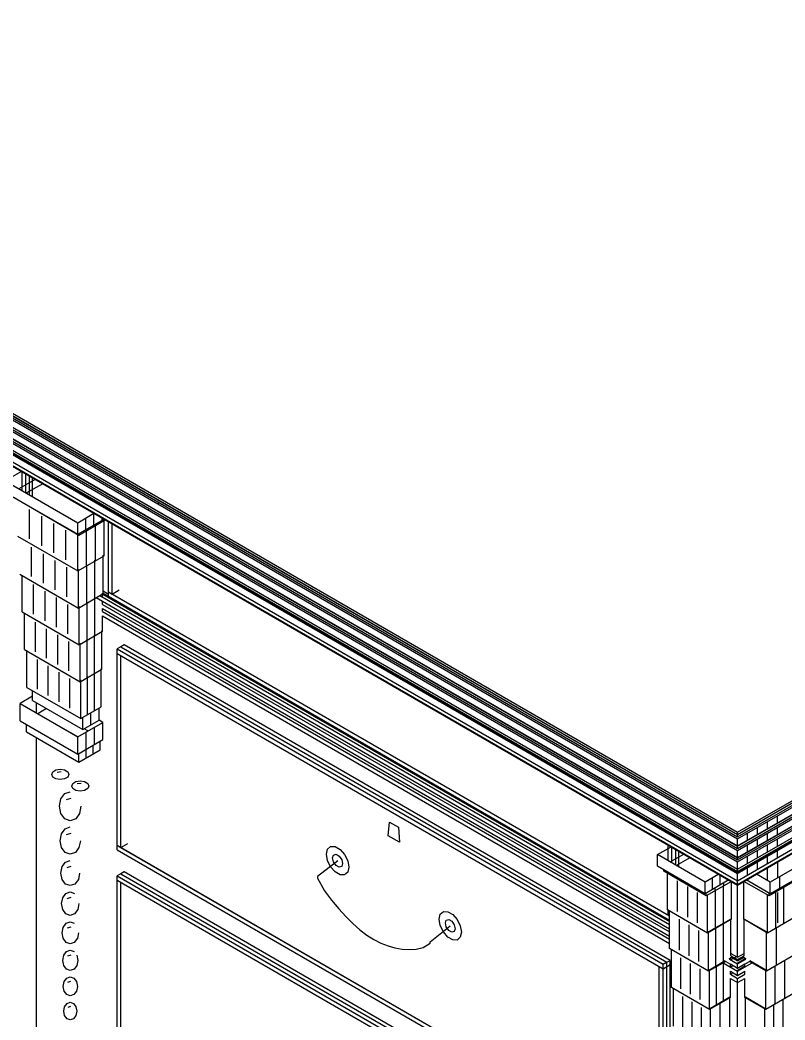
# Model space of a CAD drawing. Header units: inches. Extents: x 0.3 to 16.2, y 0.3 to 11.4.
# Drawn here: x 5.116 to 6.604, y 5.756 to 7.7 of the extents above; entities that cross this region are included whole.
import ezdxf

# ---------------------------------------------------------------- set-up
doc = ezdxf.new("R2010")
doc.units = ezdxf.units.IN
doc.header["$LTSCALE"] = 0.009843
doc.header["$MEASUREMENT"] = 0
doc.layers.add('GEOMETRY', color=7, linetype='Continuous')

msp = doc.modelspace()

# ---------------------------------------------------------------- linework, layer by layer
at = {"layer": 'GEOMETRY'}
for p, q in [((0.9449, 9.3224), (6.5122, 6.1079)), ((0.9449, 9.3224), (6.5122, 6.1079)), ((0.9516, 9.3264), (6.5122, 6.1161)), ((0.9516, 9.3264), (6.5122, 6.1161)), ((0.9516, 9.3224), (6.5122, 6.1118)), ((0.9524, 9.3307), (6.5122, 6.1209)), ((0.9524, 9.3307), (6.5122, 6.1209)), ((0.9524, 9.3264), (6.5122, 6.1165)), ((0.9449, 9.3083), (6.5122, 6.0941)), ((0.9449, 9.3), (6.5122, 6.0854)), ((0.9449, 9.3), (6.5122, 6.0854)), ((0.9516, 9.3039), (6.5122, 6.0937)), ((0.9516, 9.3039), (6.5122, 6.0937)), ((0.9516, 9.3039), (6.5122, 6.0937)), ((0.9516, 9.3), (6.5122, 6.0894)), ((0.9449, 9.2858), (6.5122, 6.0717)), ((0.9449, 9.2772), (6.5122, 6.063)), ((0.9449, 9.2772), (6.5122, 6.063)), ((0.9516, 9.2815), (6.5122, 6.0713)), ((0.9516, 9.2815), (6.5122, 6.0713)), ((0.9516, 9.2815), (6.5122, 6.0713)), ((0.9516, 9.2772), (6.5122, 6.0669)), ((0.9449, 9.2634), (6.5122, 6.0488)), ((0.9449, 9.2547), (6.5122, 6.0406)), ((0.9449, 9.2547), (6.5122, 6.0406)), ((0.9516, 9.2591), (6.5122, 6.0488)), ((0.9516, 9.2591), (6.5122, 6.0488)), ((0.9516, 9.2591), (6.5122, 6.0488)), ((0.9516, 9.2547), (6.5122, 6.0445)), ((0.9449, 9.2409), (6.5122, 6.0264)), ((0.9516, 9.2366), (6.5122, 6.0264)), ((0.9571, 9.2268), (6.5122, 6.0193)), ((0.9693, 9.2181), (6.5122, 6.0181)), ((1.0327, 9.2071), (6.5122, 6.0433)), ((1.0327, 9.2071), (6.5122, 6.0433)), ((1.0618, 9.1957), (6.5122, 6.0488)), ((1.0618, 9.1957), (6.5122, 6.0488)), ((6.5122, 6.1209), (8.4217, 7.2232)), ((6.5122, 6.1209), (8.4217, 7.2232)), ((6.5122, 6.1165), (8.4217, 7.2189)), ((6.5122, 6.1161), (8.422, 7.2189)), ((6.5122, 6.1161), (8.422, 7.2189)), ((6.5122, 6.1118), (8.422, 7.2146)), ((6.5122, 6.1079), (8.4287, 7.2146)), ((6.5122, 6.1079), (8.4287, 7.2146)), ((6.5122, 6.0941), (8.4287, 7.2004)), ((6.5122, 6.0937), (8.422, 7.1965)), ((6.5122, 6.0937), (8.422, 7.1965)), ((6.5122, 6.0937), (8.422, 7.1965)), ((6.5122, 6.0894), (8.422, 7.1921)), ((6.5122, 6.0854), (8.4287, 7.1921)), ((6.5122, 6.0854), (8.4287, 7.1921)), ((6.5122, 6.0717), (8.4287, 7.178)), ((6.5122, 6.0713), (8.422, 7.174)), ((6.5122, 6.0713), (8.422, 7.174)), ((6.5122, 6.0713), (8.422, 7.174)), ((6.5122, 6.0669), (8.422, 7.1697)), ((6.5122, 6.063), (8.4287, 7.1697)), ((6.5122, 6.063), (8.4287, 7.1697)), ((6.5122, 6.0488), (8.4287, 7.1555)), ((6.5122, 6.0488), (8.422, 7.1512)), ((6.5122, 6.0488), (8.422, 7.1512)), ((6.5122, 6.0488), (8.422, 7.1512)), ((6.5122, 6.0445), (8.422, 7.1472)), ((6.5122, 6.0406), (8.4287, 7.1472)), ((6.5122, 6.0406), (8.4287, 7.1472)), ((6.5122, 6.0264), (8.4287, 7.1331)), ((6.5122, 6.0264), (8.422, 7.1287)), ((6.5122, 6.0193), (8.4165, 7.1189)), ((6.5122, 6.0181), (8.4043, 7.1106)), ((6.5122, 6.0433), (8.3413, 7.0992)), ((6.5122, 6.0433), (8.3413, 7.0992)), ((6.5122, 6.0488), (8.3118, 7.0882)), ((6.5122, 6.0488), (8.3118, 7.0882)), ((5.1193, 6.8224), (5.0874, 6.8039)), ((5.1461, 6.8067), (5.1142, 6.7886)), ((5.1205, 6.785), (5.1205, 6.8228)), ((5.1276, 6.7807), (5.1276, 6.8189)), ((5.135, 6.7768), (5.135, 6.8134)), ((5.1409, 6.7732), (5.1409, 6.8098)), ((5.1409, 6.7732), (5.1409, 6.8098)), ((5.0874, 6.8039), (5.2287, 6.7224)), ((5.0874, 6.8039), (5.2287, 6.7224)), ((5.1606, 6.7984), (5.1287, 6.7803)), ((5.0874, 6.7815), (5.2287, 6.7)), ((5.1047, 6.7717), (5.2311, 6.6984)), ((5.135, 6.6909), (5.135, 6.7484)), ((5.3685, 6.7496), (5.365, 6.7476)), ((5.3882, 6.761), (5.3846, 6.7591)), ((5.3917, 6.7634), (5.3917, 6.763)), ((5.1587, 6.6776), (5.1587, 6.735)), ((5.2287, 6.7224), (5.2602, 6.7409)), ((5.2287, 6.7224), (5.2602, 6.7409)), ((5.2287, 6.7), (5.2799, 6.7295)), ((5.2311, 6.6984), (5.2823, 6.728)), ((5.2445, 6.7091), (5.2445, 6.7315)), ((5.2602, 6.7181), (5.2602, 6.7409)), ((5.2764, 6.7276), (5.2764, 6.7315)), ((5.3492, 6.7386), (5.3457, 6.7366)), ((5.1819, 6.6642), (5.1819, 6.7213)), ((5.2055, 6.6504), (5.2055, 6.7079)), ((5.2287, 6.7), (5.2287, 6.7224)), ((5.2492, 6.7091), (5.2492, 6.7118)), ((5.263, 6.6484), (5.263, 6.7169)), ((5.2669, 6.7193), (5.2669, 6.722)), ((5.2799, 6.6583), (5.2799, 6.7268)), ((5.2886, 6.5882), (5.2886, 6.726)), ((5.2957, 6.5839), (5.2957, 6.7217)), ((5.2957, 6.5925), (5.2957, 6.7205)), ((5.1118, 6.6961), (5.2287, 6.6287)), ((5.2287, 6.6287), (5.2287, 6.7)), ((5.2311, 6.6984), (5.2311, 6.7016)), ((5.2457, 6.6386), (5.2457, 6.7071)), ((5.139, 6.6181), (5.139, 6.6752)), ((5.1618, 6.6047), (5.1618, 6.6622)), ((5.2287, 6.6287), (5.2799, 6.6583)), ((5.2622, 6.5756), (5.2622, 6.6496)), ((5.2783, 6.5846), (5.2783, 6.6591)), ((5.1846, 6.5917), (5.1846, 6.6488)), ((5.2075, 6.5783), (5.2075, 6.6358)), ((5.2287, 6.6319), (5.2303, 6.6311)), ((5.2287, 6.6319), (5.2303, 6.6311)), ((5.2303, 6.5567), (5.2303, 6.6311)), ((5.2465, 6.5661), (5.2465, 6.6406)), ((5.1161, 6.6228), (5.2303, 6.5567)), ((5.1205, 6.5492), (5.1205, 6.6201)), ((5.1429, 6.5449), (5.1429, 6.6024)), ((5.2957, 6.5839), (5.3091, 6.5917)), ((5.165, 6.5319), (5.165, 6.5894)), ((5.1874, 6.5193), (5.1874, 6.5768)), ((5.2303, 6.5567), (5.2783, 6.5846)), ((5.2618, 6.5028), (5.2618, 6.5768)), ((5.2646, 6.5768), (6.3795, 5.9327)), ((5.2717, 6.5811), (6.3795, 5.9413)), ((5.2717, 6.5811), (6.3795, 5.9413)), ((5.2768, 6.578), (5.2768, 6.5854)), ((5.2768, 6.5839), (6.3795, 5.9469)), ((5.2783, 6.5898), (5.2886, 6.5839)), ((5.2783, 6.5854), (6.3795, 5.9496)), ((5.2783, 6.5854), (6.3795, 5.9496)), ((5.2886, 6.5882), (6.3795, 5.9583)), ((5.2886, 6.5882), (6.3795, 5.9583)), ((5.2886, 6.5882), (5.2957, 6.5839)), ((5.2886, 6.5799), (5.2886, 6.5882)), ((5.2886, 6.5799), (6.3795, 5.9496)), ((5.2957, 6.5839), (6.3795, 5.9583)), ((5.2094, 6.5063), (5.2094, 6.5638)), ((5.2303, 6.5602), (5.2315, 6.5594)), ((5.2303, 6.5602), (5.2315, 6.5594)), ((5.2315, 6.485), (5.2315, 6.5594)), ((5.2469, 6.4937), (5.2469, 6.5681)), ((5.2768, 6.5697), (6.3795, 5.9327)), ((5.2768, 6.5638), (5.2768, 6.5697)), ((5.2768, 6.5638), (6.3795, 5.9272)), ((5.2768, 6.5638), (6.3795, 5.9272)), ((5.2768, 6.5555), (6.3795, 5.9189)), ((5.2768, 6.5555), (6.3795, 5.9189)), ((5.2768, 6.55), (5.2768, 6.5555)), ((5.1205, 6.5492), (5.2315, 6.485)), ((5.1248, 6.476), (5.1248, 6.5469)), ((5.2768, 6.55), (6.3795, 5.913)), ((5.2768, 6.55), (6.3795, 5.913)), ((5.2768, 6.5413), (6.3795, 5.9047)), ((5.2768, 6.5114), (5.2768, 6.5413)), ((5.1465, 6.4717), (5.1465, 6.5291)), ((5.1681, 6.4594), (5.1681, 6.5165)), ((5.1898, 6.4469), (5.1898, 6.5043)), ((5.2315, 6.485), (5.2768, 6.5114)), ((5.2472, 6.4217), (5.2472, 6.4957)), ((5.2614, 6.4299), (5.2614, 6.5039)), ((5.2756, 6.4378), (5.2756, 6.5122)), ((5.1248, 6.476), (5.2331, 6.4134)), ((5.2114, 6.4343), (5.2114, 6.4917)), ((5.2315, 6.4886), (5.2331, 6.4878)), ((5.2315, 6.4886), (5.2331, 6.4878)), ((5.2331, 6.4134), (5.2331, 6.4878)), ((5.3189, 6.485), (5.3055, 6.4772)), ((5.3055, 6.4772), (6.3673, 5.8642)), ((5.3055, 6.4772), (6.3673, 5.8642)), ((5.3055, 6.4685), (5.3055, 6.4772)), ((5.3189, 6.485), (5.3126, 6.4815)), ((5.3126, 6.4815), (6.3744, 5.8681)), ((5.3126, 6.4815), (6.3744, 5.8681)), ((6.3807, 5.8717), (5.3189, 6.485)), ((6.3807, 5.8717), (5.3189, 6.485)), ((5.1295, 6.4024), (5.1295, 6.4732)), ((5.1504, 6.3988), (5.1504, 6.4563)), ((5.3055, 6.4685), (6.3673, 5.8555)), ((5.3055, 6.4685), (5.3126, 6.4646)), ((5.3055, 6.4685), (5.3126, 6.4646)), ((5.3055, 6.0953), (5.3055, 6.4685)), ((5.3126, 6.0909), (5.3126, 6.4646)), ((5.3126, 6.0992), (5.3126, 6.4646)), ((5.1713, 6.3866), (5.1713, 6.4441)), ((5.2331, 6.4134), (5.2756, 6.4378)), ((5.274, 6.3646), (5.274, 6.4386)), ((5.1925, 6.3744), (5.1925, 6.4319)), ((5.2134, 6.3622), (5.2134, 6.4197)), ((5.2331, 6.4169), (5.2346, 6.4161)), ((5.2331, 6.4169), (5.2346, 6.4161)), ((5.2346, 6.3417), (5.2346, 6.4161)), ((5.2476, 6.3492), (5.2476, 6.4236)), ((5.261, 6.3571), (5.261, 6.4311)), ((5.1295, 6.4024), (5.2346, 6.3417)), ((5.1409, 6.385), (5.1165, 6.3709)), ((5.1409, 6.3768), (5.1409, 6.3957)), ((5.1165, 6.3709), (5.2287, 6.3063)), ((5.1165, 6.3709), (5.2287, 6.3063)), ((5.1165, 6.3374), (5.1165, 6.3709)), ((5.1409, 6.3768), (5.2386, 6.3205)), ((5.1484, 6.3528), (5.1484, 6.3724)), ((5.1677, 6.361), (5.1508, 6.3512)), ((5.2346, 6.3417), (5.274, 6.3646)), ((5.2701, 6.3386), (5.2701, 6.3622)), ((5.2386, 6.3205), (5.2386, 6.3441)), ((5.2386, 6.3205), (5.2701, 6.3386)), ((5.2543, 6.3295), (5.2543, 6.3531)), ((5.2776, 6.3343), (5.2701, 6.3386)), ((5.1165, 6.3374), (5.2287, 6.2724)), ((5.1287, 6.3161), (5.1287, 6.3303)), ((5.2287, 6.3063), (5.1823, 6.3331)), ((5.2287, 6.3063), (5.2776, 6.3343)), ((5.2287, 6.3063), (5.2776, 6.3343)), ((5.248, 6.3177), (5.2409, 6.3217)), ((5.261, 6.2913), (5.261, 6.3252)), ((5.2776, 6.3008), (5.2776, 6.3343)), ((5.1287, 6.3161), (5.2311, 6.2571)), ((5.1484, 5.1039), (5.1484, 6.3047)), ((5.2287, 6.2724), (5.2287, 6.3063)), ((5.2287, 6.2724), (5.2776, 6.3008)), ((5.2449, 6.2819), (5.2449, 6.3157)), ((5.2311, 6.2571), (5.2724, 6.2811)), ((5.2449, 6.265), (5.2449, 6.2819)), ((5.2587, 6.2728), (5.2587, 6.2898)), ((5.2724, 6.2811), (5.2724, 6.298)), ((5.2311, 6.2571), (5.2311, 6.274)), ((5.1799, 6.2382), (5.1862, 6.2421)), ((5.1862, 6.2421), (5.1945, 6.2433)), ((5.1945, 6.2433), (5.2031, 6.2421)), ((5.2031, 6.2421), (5.2094, 6.2382)), ((5.178, 6.2331), (5.1799, 6.2382)), ((5.1799, 6.228), (5.178, 6.2331)), ((5.1862, 6.2244), (5.1799, 6.228)), ((5.1945, 6.2232), (5.1862, 6.2244)), ((5.1886, 6.2378), (5.1965, 6.2386)), ((5.2031, 6.2244), (5.1945, 6.2232)), ((5.2094, 6.228), (5.2031, 6.2244)), ((5.2094, 6.2382), (5.2114, 6.2331)), ((5.2114, 6.2331), (5.2094, 6.228)), ((5.2169, 6.2106), (5.2189, 6.2157)), ((5.2189, 6.2055), (5.2169, 6.2106)), ((5.2189, 6.2157), (5.2252, 6.2193)), ((5.2252, 6.202), (5.2189, 6.2055)), ((5.2252, 6.2193), (5.2335, 6.2209)), ((5.2335, 6.2004), (5.2252, 6.202)), ((5.2276, 6.2154), (5.2354, 6.2161)), ((5.2335, 6.2209), (5.2421, 6.2193)), ((5.2421, 6.202), (5.2335, 6.2004)), ((5.2421, 6.2193), (5.248, 6.2157)), ((5.248, 6.2055), (5.2421, 6.202)), ((5.248, 6.2157), (5.2504, 6.2106)), ((5.2504, 6.2106), (5.248, 6.2055)), ((5.1929, 6.1713), (5.1957, 6.1854)), ((5.1957, 6.1854), (5.2035, 6.1961)), ((5.2035, 6.1961), (5.2142, 6.1996)), ((5.2067, 6.1843), (5.2161, 6.187)), ((5.1957, 6.1571), (5.1929, 6.1713)), ((5.235, 6.1713), (5.2323, 6.1571)), ((5.2035, 6.1469), (5.1957, 6.1571)), ((5.2142, 6.1429), (5.2035, 6.1469)), ((5.2248, 6.1469), (5.2142, 6.1429)), ((5.2323, 6.1571), (5.2248, 6.1469)), ((6.5898, 6.1386), (6.5898, 6.1528)), ((5.1972, 6.1177), (5.2043, 6.1276)), ((5.2043, 6.1276), (5.2142, 6.1311)), ((5.8327, 6.1138), (5.835, 6.1406)), ((5.835, 6.1406), (5.8524, 6.1307)), ((5.8524, 6.1307), (5.8547, 6.1012)), ((6.5508, 6.1161), (6.5508, 6.1303)), ((6.5701, 6.1276), (6.5701, 6.1417)), ((6.5898, 6.1161), (6.5898, 6.1303)), ((5.1945, 6.1043), (5.1972, 6.1177)), ((5.2071, 6.1165), (5.2161, 6.1189)), ((5.8547, 6.1012), (5.8327, 6.1138)), ((6.5122, 6.1165), (6.5122, 6.1209)), ((6.5122, 6.1118), (6.5122, 6.1161)), ((6.5122, 6.0941), (6.5122, 6.1079)), ((6.5315, 6.1051), (6.5315, 6.1193)), ((6.5508, 6.0937), (6.5508, 6.1079)), ((6.5701, 6.1051), (6.5701, 6.1189)), ((6.5898, 6.0937), (6.5898, 6.1079)), ((5.1972, 6.0913), (5.1945, 6.1043)), ((5.2043, 6.0815), (5.1972, 6.0913)), ((5.2311, 6.0913), (5.224, 6.0815)), ((5.2339, 6.1043), (5.2311, 6.0913)), ((5.3055, 6.0953), (6.3673, 5.4823)), ((5.3055, 6.0953), (6.3673, 5.4823)), ((5.3055, 6.0953), (5.3126, 6.0909)), ((5.3055, 6.0866), (5.3055, 6.0953)), ((5.3055, 6.0866), (6.3673, 5.4736)), ((5.3126, 6.0909), (5.326, 6.0988)), ((5.3126, 6.0909), (6.3673, 5.4823)), ((5.7122, 6.078), (5.7142, 6.0878)), ((5.7142, 6.0878), (5.7205, 6.0929)), ((5.7205, 6.0929), (5.7291, 6.0929)), ((5.7291, 6.0929), (5.739, 6.0874)), ((5.739, 6.0874), (5.7476, 6.0772)), ((6.3563, 6.0772), (6.3831, 6.0925)), ((6.3772, 6.0654), (6.3772, 6.0976)), ((6.3843, 6.061), (6.3843, 6.0933)), ((6.3917, 6.0567), (6.3917, 6.0878)), ((6.5122, 6.0937), (6.5122, 6.098)), ((6.5122, 6.0894), (6.5122, 6.0937)), ((6.5122, 6.0717), (6.5122, 6.0854)), ((6.5315, 6.0827), (6.5315, 6.0969)), ((6.5508, 6.0713), (6.5508, 6.0854)), ((6.5701, 6.0827), (6.5701, 6.0965)), ((6.5898, 6.0713), (6.5898, 6.0854)), ((5.2142, 6.078), (5.2043, 6.0815)), ((5.2051, 6.0626), (5.2142, 6.0661)), ((5.224, 6.0815), (5.2142, 6.078)), ((5.7142, 6.0657), (5.7122, 6.078)), ((5.7244, 6.0709), (5.7264, 6.0764)), ((5.7264, 6.0634), (5.7244, 6.0709)), ((5.7264, 6.0764), (5.7311, 6.078)), ((5.7311, 6.078), (5.737, 6.0744)), ((5.737, 6.0744), (5.7421, 6.0673)), ((5.7421, 6.0673), (5.7437, 6.0598)), ((5.7476, 6.0772), (5.7539, 6.065)), ((6.4488, 6.0236), (6.3563, 6.0772)), ((6.4488, 6.0236), (6.3563, 6.0772)), ((6.3563, 6.0547), (6.3563, 6.0772)), ((6.3807, 6.063), (6.4075, 6.0783)), ((6.3929, 6.0559), (6.4197, 6.0717)), ((6.3976, 6.0531), (6.3976, 6.0843)), ((6.3976, 6.0531), (6.3976, 6.0843)), ((6.5122, 6.0713), (6.5122, 6.0756)), ((6.5122, 6.0669), (6.5122, 6.0713)), ((6.5315, 6.0602), (6.5315, 6.0744)), ((6.5701, 6.0598), (6.5701, 6.074)), ((6.6681, 6.0772), (6.5756, 6.0236)), ((6.6681, 6.0772), (6.5756, 6.0236)), ((5.1961, 6.0413), (5.1984, 6.0539)), ((5.1984, 6.0539), (5.2051, 6.0626)), ((5.2079, 6.0524), (5.2161, 6.0551)), ((5.7343, 6.0654), (5.6953, 6.0346)), ((5.7205, 6.0535), (5.7142, 6.0657)), ((5.7291, 6.0437), (5.7205, 6.0535)), ((5.7311, 6.0563), (5.7264, 6.0634)), ((5.737, 6.0531), (5.7311, 6.0563)), ((5.7421, 6.0543), (5.737, 6.0531)), ((5.7437, 6.0598), (5.7421, 6.0543)), ((5.7539, 6.065), (5.7559, 6.0528)), ((5.7559, 6.0528), (5.7539, 6.0429)), ((6.4488, 6.0012), (6.3563, 6.0547)), ((6.3685, 6.0449), (6.3685, 6.0476)), ((6.5122, 6.0488), (6.5122, 6.063)), ((6.5122, 5.8776), (6.5122, 6.0547)), ((6.5122, 6.0488), (6.5122, 6.0528)), ((6.5122, 6.0445), (6.5122, 6.0488)), ((6.5122, 6.0378), (6.5122, 6.0488)), ((6.5315, 6.0378), (6.5315, 6.0516)), ((6.5508, 6.0488), (6.5508, 6.063)), ((6.5705, 6.0264), (6.5705, 6.0516)), ((6.6681, 6.0547), (6.5756, 6.0012)), ((6.5902, 6.0319), (6.5902, 6.063)), ((5.1984, 6.0291), (5.1961, 6.0413)), ((5.2051, 6.0201), (5.1984, 6.0291)), ((5.2299, 6.0291), (5.2232, 6.0201)), ((5.2323, 6.0413), (5.2299, 6.0291)), ((5.3189, 6.0437), (5.3055, 6.0362)), ((5.3055, 6.0362), (6.3673, 5.4232)), ((5.3055, 6.0362), (6.3673, 5.4232)), ((5.3055, 6.0276), (5.3055, 6.0362)), ((5.3055, 6.0276), (6.3673, 5.4146)), ((5.3055, 6.0276), (5.3126, 6.0236)), ((5.3055, 6.0276), (5.3126, 6.0236)), ((5.3055, 5.5984), (5.3055, 6.0276)), ((5.3189, 6.0437), (5.3126, 6.0402)), ((5.3126, 6.0402), (6.3744, 5.4272)), ((5.3126, 6.0402), (6.3744, 5.4272)), ((6.3807, 5.4307), (5.3189, 6.0437)), ((6.3807, 5.4307), (5.3189, 6.0437)), ((5.6953, 6.0346), (5.6953, 6.0315)), ((5.6953, 6.0315), (5.7087, 6.0071)), ((5.739, 6.0378), (5.7291, 6.0437)), ((5.7476, 6.0378), (5.739, 6.0378)), ((5.7539, 6.0429), (5.7476, 6.0378)), ((6.4512, 5.9969), (6.3685, 6.0449)), ((6.376, 5.9697), (6.376, 6.0406)), ((6.4756, 6.039), (6.4488, 6.0236)), ((6.4756, 6.039), (6.4488, 6.0236)), ((6.4953, 6.028), (6.4488, 6.0012)), ((6.4634, 6.0094), (6.4634, 6.0323)), ((6.478, 6.0181), (6.478, 6.0378)), ((6.4925, 6.0264), (6.4925, 6.0291)), ((6.5122, 6.0323), (6.5122, 6.0433)), ((6.5122, 6.0264), (6.5122, 6.0406)), ((6.5122, 6.0264), (6.5122, 6.0378)), ((6.5122, 6.0264), (6.5122, 6.0303)), ((6.5122, 6.0193), (6.5122, 6.0291)), ((6.5756, 6.0012), (6.5291, 6.028)), ((6.5756, 6.0236), (6.5488, 6.039)), ((6.5756, 6.0236), (6.5488, 6.039)), ((6.5512, 6.0378), (6.5512, 6.0406)), ((6.6559, 6.0449), (6.5732, 5.9969)), ((6.5941, 6.0118), (6.5941, 6.0343)), ((5.2142, 6.0169), (5.2051, 6.0201)), ((5.2232, 6.0201), (5.2142, 6.0169)), ((5.3126, 5.5941), (5.3126, 6.0236)), ((5.3126, 5.6024), (5.3126, 6.0236)), ((6.3953, 5.9669), (6.3953, 6.0264)), ((6.415, 5.9555), (6.415, 6.0154)), ((6.4488, 6.0012), (6.4488, 6.0236)), ((6.5, 6.0252), (6.4512, 5.9969)), ((6.4685, 6.0067), (6.4685, 6.0126)), ((6.4846, 5.9425), (6.4846, 6.0161)), ((6.4854, 6.0165), (6.4854, 6.0224)), ((6.5, 5.9516), (6.5, 6.0252)), ((6.5122, 6.0181), (6.5122, 6.0264)), ((6.5732, 5.9969), (6.5244, 6.0252)), ((6.5244, 5.9516), (6.5244, 6.0252)), ((6.5756, 6.0012), (6.5756, 6.0236)), ((6.5898, 6.0067), (6.5898, 6.0094)), ((6.602, 5.9425), (6.602, 6.0134)), ((5.1972, 5.9819), (5.1996, 5.9933)), ((5.1996, 5.9933), (5.2055, 6.0016)), ((5.2055, 6.0016), (5.2142, 6.0047)), ((5.2083, 5.9921), (5.2157, 5.9945)), ((5.2142, 6.0047), (5.2224, 6.0016)), ((5.7087, 6.0071), (5.7224, 5.9886)), ((5.7224, 5.9886), (5.7362, 5.9717)), ((6.4343, 5.9445), (6.4343, 6.0039)), ((6.4512, 5.9969), (6.4512, 6.0028)), ((6.4535, 5.9248), (6.4535, 5.9984)), ((6.4693, 5.9335), (6.4693, 6.0071)), ((6.5705, 5.9248), (6.5705, 5.9984)), ((6.5705, 5.928), (6.5705, 5.9984)), ((6.5732, 5.9969), (6.5732, 6.0028)), ((6.5862, 5.9339), (6.5862, 6.0047)), ((6.5902, 5.9445), (6.5902, 6.0039)), ((5.1996, 5.9705), (5.1972, 5.9819)), ((5.2055, 5.9618), (5.1996, 5.9705)), ((5.2287, 5.9705), (5.2224, 5.9618)), ((5.2311, 5.9819), (5.2287, 5.9705)), ((5.7362, 5.9717), (5.75, 5.9567)), ((6.4535, 5.9248), (6.376, 5.9697)), ((6.3772, 5.9598), (6.3772, 5.9689)), ((6.6484, 5.9697), (6.5705, 5.9248)), ((5.2142, 5.9591), (5.2055, 5.9618)), ((5.2224, 5.9618), (5.2142, 5.9591)), ((5.75, 5.9567), (5.7638, 5.9433)), ((5.9315, 5.9516), (5.9335, 5.9614)), ((5.9335, 5.9394), (5.9315, 5.9516)), ((5.9335, 5.9614), (5.9398, 5.9665)), ((5.9398, 5.9665), (5.9484, 5.9661)), ((5.9437, 5.9445), (5.9453, 5.95)), ((5.9453, 5.95), (5.9504, 5.9512)), ((5.9484, 5.9661), (5.9583, 5.9606)), ((5.9504, 5.9512), (5.9563, 5.9476)), ((5.9583, 5.9606), (5.9669, 5.9508)), ((5.9669, 5.9508), (5.9728, 5.9386)), ((6.3772, 5.9598), (6.3795, 5.9583)), ((6.3795, 5.8945), (6.3795, 5.9673)), ((6.3988, 5.8917), (6.3988, 5.9516)), ((6.5, 5.9516), (6.4535, 5.9248)), ((6.4992, 5.952), (6.4555, 5.9268)), ((6.4992, 5.952), (6.4555, 5.9268)), ((6.4992, 5.8807), (6.4992, 5.952)), ((6.5705, 5.9248), (6.5244, 5.9516)), ((6.5685, 5.9268), (6.5252, 5.952)), ((6.5685, 5.9268), (6.5252, 5.952)), ((6.5252, 5.8807), (6.5252, 5.952)), ((5.1984, 5.9252), (5.2004, 5.9358)), ((5.2004, 5.9358), (5.2063, 5.9437)), ((5.2063, 5.9437), (5.2142, 5.9465)), ((5.2087, 5.935), (5.2157, 5.937)), ((5.2142, 5.9465), (5.222, 5.9437)), ((5.7638, 5.9433), (5.7772, 5.9311)), ((5.7772, 5.9311), (5.7909, 5.9209)), ((5.9142, 5.9079), (5.9531, 5.939)), ((5.9398, 5.9268), (5.9335, 5.9394)), ((5.9453, 5.9366), (5.9437, 5.9445)), ((5.9504, 5.9299), (5.9453, 5.9366)), ((5.9563, 5.9264), (5.9504, 5.9299)), ((5.9563, 5.9476), (5.961, 5.9409)), ((5.961, 5.9409), (5.963, 5.9331)), ((5.963, 5.9331), (5.961, 5.9276)), ((5.9728, 5.9386), (5.9752, 5.9264)), ((6.4177, 5.8807), (6.4177, 5.9406)), ((6.4701, 5.8587), (6.4701, 5.9354)), ((6.4846, 5.8673), (6.4846, 5.9437)), ((6.5878, 5.8614), (6.5878, 5.9346)), ((5.2004, 5.9146), (5.1984, 5.9252)), ((5.2063, 5.9067), (5.2004, 5.9146)), ((5.228, 5.9146), (5.222, 5.9067)), ((5.2299, 5.9252), (5.228, 5.9146)), ((5.7909, 5.9209), (5.8047, 5.9122)), ((5.8047, 5.9122), (5.8185, 5.9051)), ((5.9484, 5.9169), (5.9398, 5.9268)), ((5.9583, 5.9114), (5.9484, 5.9169)), ((5.961, 5.9276), (5.9563, 5.9264)), ((5.9669, 5.911), (5.9583, 5.9114)), ((5.9728, 5.9165), (5.9669, 5.911)), ((5.9752, 5.9264), (5.9728, 5.9165)), ((6.4366, 5.8697), (6.4366, 5.9295)), ((6.4555, 5.9268), (6.4535, 5.928)), ((6.4555, 5.9268), (6.4535, 5.928)), ((6.4555, 5.8504), (6.4555, 5.9268)), ((6.5705, 5.928), (6.5685, 5.9268)), ((6.5705, 5.928), (6.5685, 5.9268)), ((6.5685, 5.8504), (6.5685, 5.9268)), ((6.5878, 5.8697), (6.5878, 5.9295)), ((5.2142, 5.9039), (5.2063, 5.9067)), ((5.2067, 5.889), (5.2142, 5.8917)), ((5.222, 5.9067), (5.2142, 5.9039)), ((5.2142, 5.8917), (5.2217, 5.889)), ((5.8185, 5.9051), (5.8323, 5.8996)), ((5.8323, 5.8996), (5.8457, 5.8957)), ((5.8457, 5.8957), (5.8594, 5.8933)), ((5.8594, 5.8933), (5.8732, 5.8925)), ((5.8732, 5.8925), (5.887, 5.8937)), ((5.887, 5.8937), (5.9008, 5.8965)), ((5.9008, 5.8965), (5.9142, 5.9051)), ((5.9142, 5.9051), (5.9142, 5.9079)), ((6.4555, 5.8504), (6.3795, 5.8945)), ((6.3835, 5.8189), (6.3835, 5.8921)), ((6.6445, 5.8945), (6.5685, 5.8504)), ((5.1996, 5.8717), (5.2016, 5.8815)), ((5.2016, 5.8618), (5.1996, 5.8717)), ((5.2016, 5.8815), (5.2067, 5.889)), ((5.2091, 5.8807), (5.2157, 5.8827)), ((5.2268, 5.8815), (5.2287, 5.8717)), ((5.2287, 5.8717), (5.2268, 5.8618)), ((6.3673, 5.8642), (6.3807, 5.8717)), ((6.3673, 5.8642), (6.3807, 5.8717)), ((6.3744, 5.8681), (6.3807, 5.8717)), ((6.3744, 5.8681), (6.3807, 5.8717)), ((6.3807, 5.4815), (6.3807, 5.8717)), ((6.3807, 5.8634), (6.3807, 5.8717)), ((6.402, 5.8165), (6.402, 5.8764)), ((6.498, 5.876), (6.4953, 5.8744)), ((6.498, 5.876), (6.4953, 5.8744)), ((6.4992, 5.8756), (6.4965, 5.874)), ((6.4965, 5.874), (6.5122, 5.865)), ((6.4965, 5.874), (6.5122, 5.865)), ((6.498, 5.8728), (6.498, 5.876)), ((6.5035, 5.8752), (6.4988, 5.8724)), ((6.4992, 5.885), (6.5122, 5.8776)), ((6.5, 5.8846), (6.4992, 5.8839)), ((6.4992, 5.8807), (6.5122, 5.8732)), ((6.4992, 5.8807), (6.5122, 5.8732)), ((6.4992, 5.878), (6.5122, 5.8705)), ((6.4992, 5.8756), (6.4992, 5.878)), ((6.5098, 5.8787), (6.5059, 5.8768)), ((6.5268, 5.8748), (6.511, 5.8654)), ((6.5122, 5.8776), (6.5252, 5.885)), ((6.5122, 5.8732), (6.5252, 5.8807)), ((6.5122, 5.8732), (6.5252, 5.8807)), ((6.5122, 5.8705), (6.5252, 5.878)), ((6.5122, 5.865), (6.528, 5.874)), ((6.5122, 5.865), (6.528, 5.874)), ((6.5122, 5.8705), (6.5122, 5.8732)), ((6.5252, 5.8756), (6.5252, 5.878)), ((6.528, 5.874), (6.5252, 5.8756)), ((6.5291, 5.8744), (6.5264, 5.876)), ((6.5291, 5.8744), (6.5264, 5.876)), ((6.5264, 5.8728), (6.5264, 5.876)), ((5.2067, 5.8547), (5.2016, 5.8618)), ((5.2142, 5.852), (5.2067, 5.8547)), ((5.2217, 5.8547), (5.2142, 5.852)), ((5.2268, 5.8618), (5.2217, 5.8547)), ((6.3598, 5.8598), (6.3673, 5.8555)), ((6.3598, 5.8598), (6.3673, 5.8555)), ((6.3598, 5.4862), (6.3598, 5.8598)), ((6.3732, 5.8677), (6.3673, 5.8642)), ((6.3673, 5.8555), (6.3673, 5.8642)), ((6.3673, 5.8555), (6.3807, 5.8634)), ((6.3673, 5.8555), (6.3807, 5.8634)), ((6.3673, 5.8555), (6.3807, 5.8634)), ((6.3673, 5.4823), (6.3673, 5.8555)), ((6.3744, 5.478), (6.3744, 5.8681)), ((6.3807, 5.4898), (6.3807, 5.8634)), ((6.4205, 5.8059), (6.4205, 5.8657)), ((6.439, 5.7953), (6.439, 5.8551)), ((6.489, 5.8697), (6.4555, 5.8504)), ((6.4575, 5.8528), (6.4555, 5.8539)), ((6.4575, 5.8528), (6.4555, 5.8539)), ((6.4882, 5.8705), (6.4575, 5.8528)), ((6.4882, 5.8705), (6.4575, 5.8528)), ((6.4575, 5.7764), (6.4575, 5.8528)), ((6.4713, 5.7839), (6.4713, 5.8606)), ((6.4843, 5.8669), (6.5122, 5.8508)), ((6.4843, 5.8669), (6.5122, 5.8508)), ((6.4846, 5.7917), (6.4846, 5.8681)), ((6.489, 5.8697), (6.5122, 5.8563)), ((6.498, 5.8646), (6.5122, 5.8563)), ((6.498, 5.8591), (6.498, 5.8646)), ((6.5035, 5.8614), (6.4988, 5.8583)), ((6.5264, 5.8602), (6.511, 5.8516)), ((6.5122, 5.8563), (6.5354, 5.8697)), ((6.5122, 5.8508), (6.5402, 5.8669)), ((6.5122, 5.8508), (6.5402, 5.8669)), ((6.5122, 5.8563), (6.5122, 5.865)), ((6.5122, 5.8563), (6.5264, 5.8646)), ((6.5122, 5.8591), (6.5122, 5.8618)), ((6.5122, 5.8563), (6.5122, 5.8591)), ((6.5264, 5.8591), (6.5264, 5.8646)), ((6.5685, 5.8504), (6.5354, 5.8697)), ((6.5669, 5.8528), (6.5362, 5.8705)), ((6.5669, 5.8528), (6.5362, 5.8705)), ((6.5685, 5.8539), (6.5669, 5.8528)), ((6.5685, 5.8539), (6.5669, 5.8528)), ((6.5669, 5.7764), (6.5669, 5.8528)), ((6.5854, 5.787), (6.5854, 5.8598)), ((6.5854, 5.7953), (6.5854, 5.8551)), ((6.6039, 5.7976), (6.6039, 5.8709)), ((6.6039, 5.8059), (6.6039, 5.8657)), ((5.2024, 5.8303), (5.2075, 5.837)), ((5.2075, 5.837), (5.2142, 5.8394)), ((5.2142, 5.8394), (5.2209, 5.837)), ((5.2209, 5.837), (5.226, 5.8303)), ((6.498, 5.8504), (6.5122, 5.8421)), ((6.498, 5.8504), (6.5122, 5.8421)), ((6.498, 5.8449), (6.498, 5.8504)), ((6.498, 5.8449), (6.5122, 5.8366)), ((6.498, 5.8449), (6.5122, 5.8366)), ((6.498, 5.8362), (6.5122, 5.8283)), ((6.498, 5.7996), (6.498, 5.8362)), ((6.5035, 5.8472), (6.4988, 5.8445)), ((6.5122, 5.8421), (6.5122, 5.8508)), ((6.5122, 5.8421), (6.5264, 5.8504)), ((6.5122, 5.8421), (6.5264, 5.8504)), ((6.5122, 5.8453), (6.5122, 5.848)), ((6.5122, 5.8421), (6.5122, 5.8453)), ((6.5122, 5.8366), (6.5264, 5.8449)), ((6.5122, 5.8366), (6.5264, 5.8449)), ((6.5122, 5.8283), (6.5122, 5.8366)), ((6.5122, 5.8283), (6.5264, 5.8362)), ((6.5122, 4.3165), (6.5122, 5.8354)), ((6.5122, 5.8311), (6.5122, 5.8339)), ((6.5264, 5.8449), (6.5264, 5.8504)), ((6.5264, 5.7996), (6.5264, 5.8362)), ((5.2004, 5.8209), (5.2024, 5.8303)), ((5.2024, 5.8118), (5.2004, 5.8209)), ((5.2094, 5.8295), (5.2154, 5.8311)), ((5.226, 5.8303), (5.228, 5.8209)), ((5.228, 5.8209), (5.226, 5.8118)), ((6.4575, 5.7764), (6.3835, 5.8189)), ((6.3874, 5.7437), (6.3874, 5.8165)), ((6.6409, 5.8189), (6.5669, 5.7764)), ((5.2075, 5.8051), (5.2024, 5.8118)), ((5.2142, 5.8028), (5.2075, 5.8051)), ((5.2209, 5.8051), (5.2142, 5.8028)), ((5.226, 5.8118), (5.2209, 5.8051)), ((6.4055, 5.7417), (6.4055, 5.8012)), ((6.498, 5.7996), (6.4575, 5.7764)), ((6.4972, 5.8), (6.4594, 5.7783)), ((6.4972, 5.8), (6.4594, 5.7783)), ((6.4972, 5.7236), (6.4972, 5.8)), ((6.5669, 5.7764), (6.5264, 5.7996)), ((6.565, 5.7783), (6.5272, 5.8)), ((6.565, 5.7783), (6.5272, 5.8)), ((6.5272, 5.7236), (6.5272, 5.8)), ((6.6008, 5.7228), (6.6008, 5.7961)), ((5.2016, 5.7728), (5.2031, 5.7815)), ((5.2031, 5.7815), (5.2079, 5.7878)), ((5.2079, 5.7878), (5.2142, 5.7902)), ((5.2098, 5.7807), (5.2154, 5.7823)), ((5.2142, 5.7902), (5.2205, 5.7878)), ((5.2205, 5.7878), (5.2252, 5.7815)), ((5.2252, 5.7815), (5.2268, 5.7728)), ((6.4236, 5.7311), (6.4236, 5.7909)), ((6.4417, 5.7209), (6.4417, 5.7803)), ((6.4594, 5.7783), (6.4575, 5.7795)), ((6.4594, 5.7783), (6.4575, 5.7795)), ((6.4594, 5.702), (6.4594, 5.7783)), ((6.4783, 5.713), (6.4783, 5.7894)), ((6.5669, 5.7795), (6.565, 5.7783)), ((6.5669, 5.7795), (6.565, 5.7783)), ((6.565, 5.702), (6.565, 5.7783)), ((6.5827, 5.7122), (6.5827, 5.7854)), ((6.5827, 5.7209), (6.5827, 5.7803)), ((6.6008, 5.7311), (6.6008, 5.7909)), ((5.2031, 5.7642), (5.2016, 5.7728)), ((5.2079, 5.7579), (5.2031, 5.7642)), ((5.2142, 5.7559), (5.2079, 5.7579)), ((5.2205, 5.7579), (5.2142, 5.7559)), ((5.2252, 5.7642), (5.2205, 5.7579)), ((5.2268, 5.7728), (5.2252, 5.7642))]:
    msp.add_line(p, q, dxfattribs=at)

doc.saveas('drawing.dxf')
